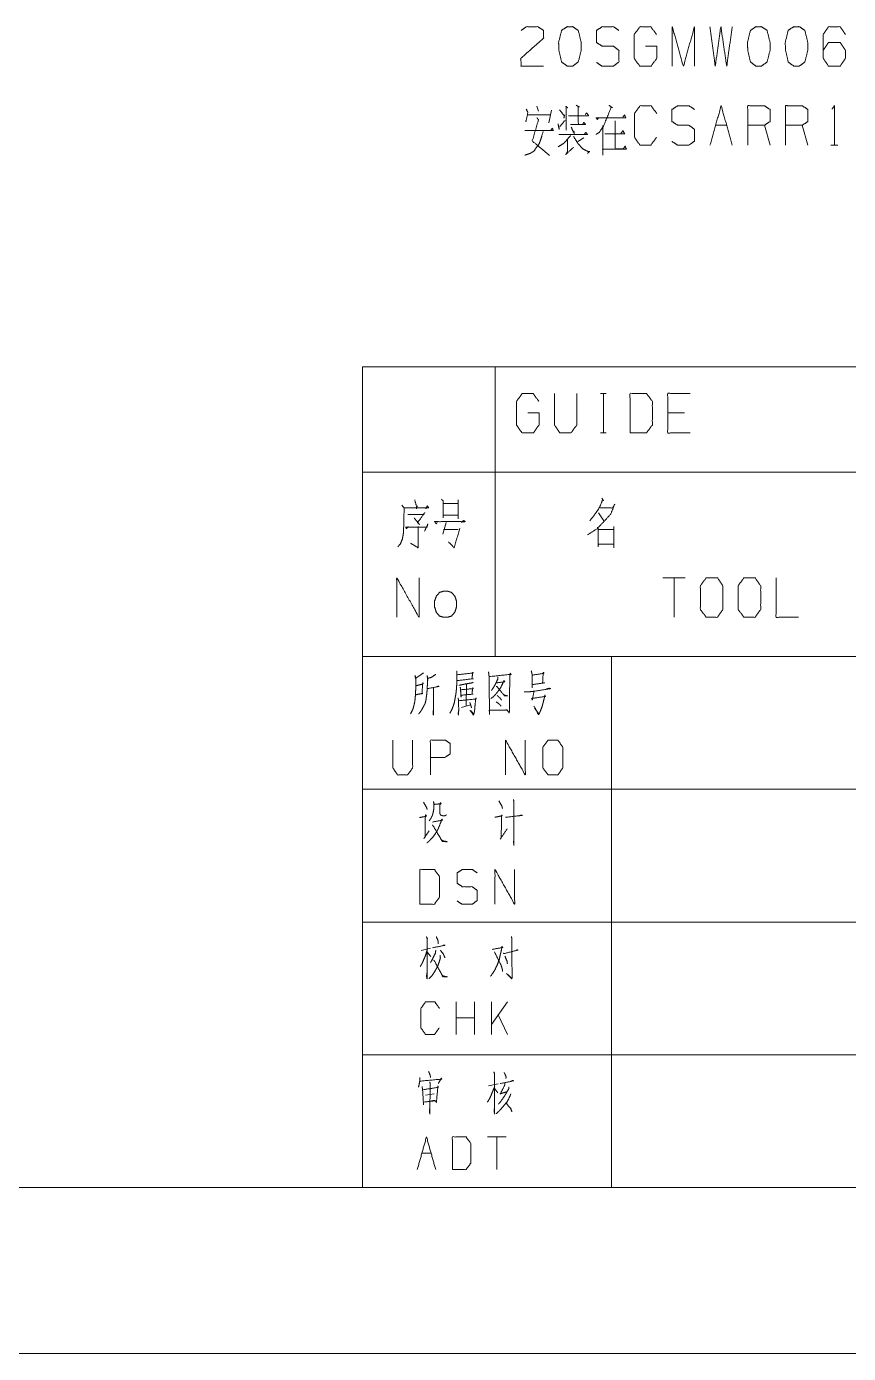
# Model space of a CAD drawing. Header units: millimetres. Extents: x 0 to 841, y 0 to 594.
# Drawn here: x 630.8 to 680.3, y 0 to 80 of the extents above; entities that cross this region are included whole.
import ezdxf

# ---------------------------------------------------------------- set-up
doc = ezdxf.new("R2010")
doc.units = ezdxf.units.MM
doc.layers.add('101', color=7, linetype='Continuous', true_color=0xffffff)

msp = doc.modelspace()

# ---------------------------------------------------------------- linework, layer by layer
at = {"layer": '101', "color": 72, "linetype": 'Continuous', "lineweight": 18}
for p, q in [((661.501, 75.164), (661.607, 74.864)), ((660.936, 74.639), (662.314, 74.639)), ((662.403, 74.914), (662.226, 74.164)), ((672.283, 74.014), (672.954, 74.014)), ((675.567, 72.814), (675.231, 74.014)), ((677.843, 72.814), (677.507, 74.014)), ((664.343, 73.264), (663.972, 73.039)), ((679.236, 72.814), (679.66, 72.814)), ((651, 59.463), (659, 59.463)), ((651, 59.463), (651, 53.113)), ((659, 59.463), (699, 59.463)), ((659, 59.463), (659, 53.113)), ((665.347, 57.85), (665.683, 57.85)), ((665.524, 57.85), (665.524, 55.475)), ((670.413, 56.675), (669.405, 56.675)), ((665.347, 55.475), (665.683, 55.475)), ((651, 53.113), (659, 53.113)), ((651, 53.113), (651, 42)), ((659, 53.113), (659, 42)), ((659, 53.113), (699, 53.113)), ((655.84, 51.225), (656.759, 51.225)), ((656.776, 51.45), (656.776, 50.3)), ((655.84, 50.525), (656.759, 50.525)), ((665.231, 50.65), (665.549, 50.175)), ((656.052, 50.075), (655.84, 49.375)), ((655.893, 49.65), (656.776, 49.65)), ((670.449, 46.737), (669.106, 46.737)), ((669.778, 46.737), (669.778, 44.363)), ((651, 42), (659, 42)), ((659, 42), (699, 42)), ((657.271, 40.327), (657.255, 39.024)), ((656.974, 38.936), (657.52, 39.091)), ((655.095, 24.429), (654.539, 24.285)), ((654.905, 24.181), (655.11, 23.912)), ((656.646, 19.223), (656.646, 21.19)), ((657.758, 19.223), (657.758, 21.19)), ((658.767, 19.223), (658.767, 21.19)), ((659.733, 21.19), (658.767, 19.824)), ((657.758, 20.217), (656.646, 20.217)), ((659.733, 19.223), (659.177, 20.403)), ((659.174, 16.244), (658.603, 16.119)), ((654.799, 15.561), (655.326, 15.643)), ((658.969, 15.954), (659.159, 15.705)), ((659.657, 13.046), (658.545, 13.046)), ((659.101, 13.046), (659.101, 11.079)), ((654.58, 12.073), (655.136, 12.073))]:
    msp.add_line(p, q, dxfattribs=at)
at = {"layer": '101', "color": 133, "linetype": 'Continuous', "lineweight": 18}
for p, q in [((651, 42), (651, 10)), ((651, 42), (831, 42)), ((666, 42), (666, 10)), ((651, 34), (831, 34)), ((651, 26), (701, 26)), ((651, 18), (701, 18)), ((25, 10), (831, 10)), ((651, 10), (831, 10)), ((0, 0), (841, 0))]:
    msp.add_line(p, q, dxfattribs=at)
at = {"layer": '101', "color": 72, "linetype": 'Continuous', "lineweight": 18}
for points, knots in [([(678.776, 78.527), (679.094, 79.002), (679.784, 79.002), (680.12, 78.527), (680.12, 78.052), (679.784, 77.577), (679.094, 77.577), (678.776, 78.052), (678.776, 79.477), (679.094, 79.952), (679.784, 79.952), (680.12, 79.477)], [0, 0, 0.076961, 0.169758, 0.248073, 0.312018, 0.390333, 0.483131, 0.560092, 0.751927, 0.828888, 0.921685, 1, 1]), ([(660.565, 79.727), (660.883, 79.952), (661.572, 79.952), (661.908, 79.727), (661.908, 79.252), (660.547, 78.052), (660.565, 77.577), (661.908, 77.577)], [0, 0, 0.069688, 0.192979, 0.265274, 0.350226, 0.674741, 0.759754, 1, 1]), ([(663.672, 77.577), (664.008, 77.827), (664.184, 78.527), (664.184, 79.002), (664.008, 79.727), (663.672, 79.952), (663.336, 79.952), (663, 79.727), (662.823, 79.002), (662.841, 78.527), (663, 77.827), (663.336, 77.577), (663.672, 77.577)], [0, 0, 0.067524, 0.183969, 0.260581, 0.38094, 0.446136, 0.500306, 0.565502, 0.68586, 0.762525, 0.878306, 0.94583, 1, 1]), ([(665.1, 77.802), (665.436, 77.577), (666.125, 77.577), (666.461, 77.827), (666.461, 78.527), (666.125, 78.777), (665.453, 78.777), (665.1, 79.002), (665.1, 79.727), (665.453, 79.952), (666.125, 79.952), (666.461, 79.727)], [0, 0, 0.06804, 0.184057, 0.25452, 0.372335, 0.442797, 0.555844, 0.626371, 0.748393, 0.81892, 0.931967, 1, 1]), ([(668.066, 78.777), (668.737, 78.777), (668.737, 78.052), (668.401, 77.577), (667.712, 77.577), (667.376, 78.052), (667.376, 79.477), (667.73, 79.952), (668.384, 79.952), (668.72, 79.477)], [0, 0, 0.103298, 0.214798, 0.304266, 0.410279, 0.499743, 0.718897, 0.809959, 0.910536, 1, 1]), ([(669.67, 77.577), (669.67, 79.952), (670.342, 77.577), (671.014, 79.952), (671.014, 77.577)], [0, 0, 0.245192, 0.500001, 0.754808, 1, 1]), ([(671.947, 79.952), (672.265, 77.577), (672.601, 79.952), (672.954, 77.577), (673.29, 79.952)], [0, 0, 0.249745, 0.499742, 0.750003, 1, 1]), ([(675.054, 77.577), (675.39, 77.827), (675.567, 78.527), (675.567, 79.002), (675.39, 79.727), (675.054, 79.952), (674.718, 79.952), (674.382, 79.727), (674.206, 79.002), (674.223, 78.527), (674.382, 77.827), (674.718, 77.577), (675.054, 77.577)], [0, 0, 0.067524, 0.183969, 0.260581, 0.38094, 0.446136, 0.500306, 0.565502, 0.68586, 0.762525, 0.878306, 0.94583, 1, 1]), ([(677.331, 77.577), (677.666, 77.827), (677.843, 78.527), (677.843, 79.002), (677.666, 79.727), (677.331, 79.952), (676.995, 79.952), (676.659, 79.727), (676.482, 79.002), (676.5, 78.527), (676.659, 77.827), (676.995, 77.577), (677.331, 77.577)], [0, 0, 0.067529, 0.183975, 0.260587, 0.380945, 0.446147, 0.50031, 0.565507, 0.685866, 0.762532, 0.878313, 0.945837, 1, 1]), ([(663.248, 75.164), (663.371, 75.064), (663.283, 75.139), (663.283, 73.714)], [0, 0, 0.093582, 0.161769, 1, 1]), ([(663.884, 75.214), (664.078, 75.114), (664.008, 75.139), (664.008, 74.064), (663.53, 74.064), (664.449, 74.064), (664.343, 74.189), (664.255, 74.039)], [0, 0, 0.070461, 0.094625, 0.441068, 0.594871, 0.891071, 0.943897, 1, 1]), ([(665.86, 75.214), (666.072, 75.064), (666.001, 75.114), (665.542, 73.989), (665.365, 73.714), (665.277, 73.589), (665.082, 73.464)], [0, 0, 0.114297, 0.152396, 0.687103, 0.830936, 0.898297, 1, 1]), ([(668.72, 73.289), (668.384, 72.814), (667.73, 72.814), (667.394, 73.289), (667.394, 74.714), (667.73, 75.189), (668.401, 75.189), (668.737, 74.714)], [0, 0, 0.114568, 0.243367, 0.357936, 0.638585, 0.753152, 0.885428, 1, 1]), ([(669.653, 73.039), (669.989, 72.814), (670.678, 72.814), (671.014, 73.064), (671.014, 73.764), (670.678, 74.014), (670.006, 74.014), (669.653, 74.239), (669.653, 74.964), (670.006, 75.189), (670.678, 75.189), (671.014, 74.964)], [0, 0, 0.068035, 0.184055, 0.254518, 0.372336, 0.442799, 0.555848, 0.62637, 0.748395, 0.818917, 0.931965, 1, 1]), ([(671.947, 72.814), (672.619, 75.189), (673.29, 72.814)], [0, 0, 0.499999, 1, 1]), ([(674.223, 72.814), (674.223, 75.189), (675.231, 75.189), (675.567, 74.964), (675.567, 74.239), (675.231, 74.014), (674.223, 74.014)], [0, 0, 0.400952, 0.571037, 0.639278, 0.761674, 0.829915, 1, 1]), ([(676.5, 72.814), (676.5, 75.189), (677.507, 75.189), (677.843, 74.964), (677.843, 74.239), (677.507, 74.014), (676.5, 74.014)], [0, 0, 0.400952, 0.571037, 0.639278, 0.761674, 0.829915, 1, 1]), ([(679.307, 74.989), (679.448, 75.189), (679.448, 72.814)], [0, 0, 0.093486, 1, 1]), ([(660.865, 74.989), (660.971, 74.789), (660.847, 74.214)], [0, 0, 0.277919, 1, 1]), ([(661.519, 74.464), (661.607, 74.339), (661.236, 73.064), (662.279, 72.189)], [0, 0, 0.053862, 0.521064, 1, 1]), ([(662.876, 74.939), (663.177, 74.564), (663.177, 74.639), (663.141, 74.439)], [0, 0, 0.633433, 0.73229, 1, 1]), ([(663.424, 74.589), (664.626, 74.589), (664.52, 74.764), (664.432, 74.664)], [0, 0, 0.780466, 0.913336, 1, 1]), ([(665.241, 74.464), (665.153, 74.364), (665.082, 74.464), (666.867, 74.464), (666.797, 74.639), (666.691, 74.514)], [0, 0, 0.055755, 0.106915, 0.852675, 0.931522, 1, 1]), ([(660.777, 73.689), (662.509, 73.689), (662.438, 73.839), (662.332, 73.689)], [0, 0, 0.832096, 0.911755, 1, 1]), ([(661.89, 73.639), (661.749, 73.164), (661.643, 72.889), (661.342, 72.464), (661.112, 72.314), (660.777, 72.214)], [0, 0, 0.256036, 0.408305, 0.677201, 0.818982, 1, 1]), ([(662.788, 74.089), (662.859, 73.764), (662.841, 73.864), (663.212, 74.314)], [0, 0, 0.32688, 0.426686, 1, 1]), ([(662.841, 73.464), (664.555, 73.464), (664.467, 73.589), (664.379, 73.489)], [0, 0, 0.856798, 0.933304, 1, 1]), ([(663.583, 73.889), (663.725, 73.589), (663.76, 73.639), (663.76, 73.489)], [0, 0, 0.610903, 0.723696, 1, 1]), ([(665.489, 73.989), (665.489, 72.214), (665.489, 72.564), (666.903, 72.564), (666.832, 72.764), (666.726, 72.589), (666.231, 72.589), (666.231, 74.289), (666.231, 73.489), (665.612, 73.489), (666.797, 73.489), (666.708, 73.689), (666.584, 73.539)], [0, 0, 0.193639, 0.231821, 0.386076, 0.409218, 0.43154, 0.485529, 0.670986, 0.758259, 0.825746, 0.954935, 0.978787, 1, 1]), ([(663.548, 73.389), (663.265, 73.064), (663.124, 72.914), (662.788, 72.714)], [0, 0, 0.419167, 0.619717, 1, 1]), ([(663.354, 73.139), (663.354, 72.414), (663.248, 72.239), (663.725, 72.689)], [0, 0, 0.457259, 0.586315, 1, 1]), ([(663.725, 73.339), (663.972, 72.939), (664.273, 72.589), (664.626, 72.414), (664.697, 72.439), (664.555, 72.314)], [0, 0, 0.295864, 0.586014, 0.834128, 0.881293, 1, 1]), ([(660.971, 56.675), (661.642, 56.675), (661.642, 55.95), (661.307, 55.475), (660.617, 55.475), (660.281, 55.95), (660.281, 57.375), (660.635, 57.85), (661.289, 57.85), (661.625, 57.375)], [0, 0, 0.103298, 0.214798, 0.304266, 0.410278, 0.499742, 0.718897, 0.809959, 0.910536, 1, 1]), ([(662.576, 57.85), (662.576, 55.95), (662.894, 55.475), (663.565, 55.475), (663.919, 55.95), (663.919, 57.85)], [0, 0, 0.337152, 0.4386, 0.55778, 0.662848, 1, 1]), ([(667.129, 55.475), (668.118, 55.475), (668.472, 55.95), (668.472, 57.375), (668.118, 57.85), (667.129, 57.85), (667.129, 55.475)], [0, 0, 0.142139, 0.227162, 0.43179, 0.516813, 0.658952, 1, 1]), ([(670.748, 55.475), (669.405, 55.475), (669.405, 57.85), (670.748, 57.85)], [0, 0, 0.26539, 0.73461, 1, 1]), ([(654.147, 51.45), (654.27, 51), (654.306, 51.075), (654.253, 50.9)], [0, 0, 0.637154, 0.750351, 1, 1]), ([(655.769, 51.475), (655.857, 51.375), (655.857, 50.35)], [0, 0, 0.115207, 1, 1]), ([(665.32, 50.95), (666.08, 50.95), (666.203, 51.175), (665.974, 50.6), (665.549, 50.125), (665.143, 49.7), (664.56, 49.325)], [0, 0, 0.213825, 0.286067, 0.460277, 0.639448, 0.804909, 1, 1]), ([(665.426, 51.55), (665.532, 51.375), (665.479, 51.45), (665.284, 50.975), (665.055, 50.625), (664.701, 50.175)], [0, 0, 0.113647, 0.164663, 0.449692, 0.682207, 1, 1]), ([(653.369, 51.125), (653.51, 50.95), (653.475, 49.45), (653.404, 49.075), (653.28, 48.775), (653.121, 48.6)], [0, 0, 0.084324, 0.646703, 0.789734, 0.911367, 1, 1]), ([(653.528, 50.95), (654.995, 50.95), (654.907, 51.075), (654.818, 50.9)], [0, 0, 0.807756, 0.89205, 1, 1]), ([(653.74, 50.55), (654.659, 50.55), (654.765, 50.675), (654.323, 50.075), (654.429, 49.95), (654.111, 50.35)], [0, 0, 0.367174, 0.432656, 0.730333, 0.795825, 1, 1]), ([(653.758, 49.825), (653.652, 49.7), (653.599, 49.8), (654.889, 49.8), (654.942, 50), (654.747, 49.55)], [0, 0, 0.072386, 0.122372, 0.692159, 0.783527, 1, 1]), ([(654.359, 49.825), (654.359, 48.55), (653.899, 48.825)], [0, 0, 0.704208, 1, 1]), ([(655.504, 50.075), (655.451, 50), (655.345, 50.125), (657.201, 50.125), (657.095, 50.2), (656.971, 50.075)], [0, 0, 0.03799, 0.105799, 0.873513, 0.927241, 1, 1]), ([(656.865, 49.725), (656.529, 48.55), (656.193, 48.9)], [0, 0, 0.715851, 1, 1]), ([(665.161, 49.8), (665.214, 49.725), (665.214, 48.6), (665.214, 48.775), (666.15, 48.775), (666.15, 48.55), (666.15, 49.825), (666.15, 49.65), (665.249, 49.65)], [0, 0, 0.018727, 0.24808, 0.283758, 0.474741, 0.520612, 0.780546, 0.816223, 1, 1]), ([(653.068, 44.363), (653.068, 46.737), (654.412, 44.363), (654.412, 46.737)], [0, 0, 0.317574, 0.682426, 1, 1]), ([(671.718, 44.363), (672.39, 44.363), (672.726, 44.838), (672.726, 46.263), (672.39, 46.737), (671.718, 46.737), (671.365, 46.263), (671.365, 44.838), (671.718, 44.363)], [0, 0, 0.102686, 0.19162, 0.409477, 0.498411, 0.601098, 0.69162, 0.909477, 1, 1]), ([(673.995, 44.363), (674.666, 44.363), (675.002, 44.838), (675.002, 46.263), (674.666, 46.737), (673.995, 46.737), (673.641, 46.263), (673.641, 44.838), (673.995, 44.363)], [0, 0, 0.10268, 0.191619, 0.409477, 0.498415, 0.601096, 0.691619, 0.909477, 1, 1]), ([(675.935, 46.737), (675.935, 44.363), (677.279, 44.363)], [0, 0, 0.638733, 1, 1]), ([(655.451, 44.663), (655.645, 44.438), (655.893, 44.363), (656.123, 44.363), (656.37, 44.438), (656.564, 44.663), (656.67, 44.988), (656.67, 45.338), (656.564, 45.638), (656.37, 45.862), (656.123, 45.938), (655.893, 45.938), (655.645, 45.862), (655.451, 45.638), (655.345, 45.338), (655.345, 44.988), (655.451, 44.663)], [0, 0, 0.063224, 0.118194, 0.167047, 0.222025, 0.285249, 0.357934, 0.432349, 0.5, 0.563224, 0.618202, 0.667055, 0.722025, 0.78525, 0.8529, 0.927315, 1, 1]), ([(654.68, 41.011), (654.617, 40.967), (654.196, 40.68), (654.165, 40.857), (654.212, 40.68), (654.212, 40.106), (654.196, 39.753), (654.18, 39.51), (654.149, 39.267), (654.102, 39.046), (654.04, 38.826), (653.962, 38.671), (653.899, 38.539)], [0, 0, 0.024368, 0.186804, 0.243943, 0.302156, 0.485025, 0.59767, 0.675198, 0.753202, 0.825102, 0.898193, 0.953349, 1, 1]), ([(655.414, 40.923), (655.164, 40.747), (654.93, 40.68), (654.898, 40.857), (654.93, 40.592), (654.914, 40.327), (654.898, 40.04), (654.883, 39.797), (654.852, 39.576), (654.82, 39.333), (654.773, 39.157), (654.695, 39.024), (654.617, 38.87), (654.539, 38.737), (654.461, 38.627), (654.383, 38.539)], [0, 0, 0.096323, 0.172941, 0.229419, 0.313419, 0.396988, 0.487497, 0.564125, 0.634338, 0.711439, 0.768977, 0.817389, 0.871907, 0.92032, 0.962889, 1, 1]), ([(656.677, 41.122), (656.693, 40.923), (656.693, 40.57), (656.677, 40.239), (656.662, 40.018), (656.631, 39.731), (656.584, 39.488), (656.537, 39.223), (656.474, 39.024), (656.396, 38.826), (656.272, 38.583)], [0, 0, 0.076502, 0.212087, 0.339339, 0.424292, 0.535104, 0.630036, 0.733299, 0.813245, 0.895184, 1, 1]), ([(656.724, 40.901), (657.692, 41.011), (657.645, 41.056), (657.598, 40.658), (657.677, 40.658), (656.709, 40.548)], [0, 0, 0.391072, 0.416916, 0.577577, 0.608912, 1, 1]), ([(658.597, 41.078), (658.628, 40.791), (658.659, 38.516), (658.644, 38.759), (659.752, 38.759), (659.674, 38.781), (659.518, 38.759)], [0, 0, 0.069513, 0.617086, 0.67568, 0.942516, 0.962044, 1, 1]), ([(658.644, 40.791), (659.955, 40.923), (659.908, 40.989), (659.877, 40.791), (659.861, 38.803), (659.846, 38.583), (659.736, 38.759)], [0, 0, 0.328132, 0.348331, 0.398412, 0.893175, 0.948283, 1, 1]), ([(661.172, 41.144), (661.235, 40.879), (661.235, 40.106), (661.235, 40.305), (661.984, 40.415), (661.859, 40.415), (661.89, 40.967), (661.906, 41.056), (661.937, 40.989), (661.828, 40.967), (661.235, 40.879)], [0, 0, 0.076614, 0.294118, 0.350048, 0.563216, 0.598355, 0.753962, 0.779204, 0.799818, 0.831203, 1, 1]), ([(654.243, 39.687), (654.274, 39.709), (654.633, 39.775), (654.586, 39.753), (654.633, 40.437), (654.664, 40.349), (654.227, 40.239)], [0, 0, 0.022681, 0.239272, 0.269991, 0.67699, 0.732558, 1, 1]), ([(654.914, 40.062), (655.616, 40.195), (655.57, 40.217), (655.492, 40.172)], [0, 0, 0.834801, 0.895274, 1, 1]), ([(655.273, 40.106), (655.273, 38.472), (655.257, 38.583), (655.273, 38.759)], [0, 0, 0.849783, 0.907772, 1, 1]), ([(657.677, 40.459), (657.63, 40.415), (657.239, 40.349), (657.021, 40.305), (656.818, 40.261)], [0, 0, 0.072258, 0.516577, 0.766872, 1, 1]), ([(656.896, 40.15), (656.912, 39.996), (656.943, 39.554), (656.927, 39.665), (657.661, 39.731), (657.598, 39.731), (657.645, 40.128), (657.677, 40.062), (656.912, 39.996)], [0, 0, 0.056493, 0.217483, 0.258029, 0.525921, 0.548622, 0.694151, 0.720787, 1, 1]), ([(659.081, 40.437), (659.143, 40.415), (659.58, 40.482), (659.534, 40.548), (659.331, 40.128), (659.175, 39.907), (659.034, 39.731), (658.894, 39.576), (658.737, 39.466)], [0, 0, 0.033928, 0.260453, 0.30201, 0.540801, 0.679357, 0.795012, 0.902031, 1, 1]), ([(659.159, 40.769), (659.159, 40.658), (659.018, 40.327), (658.847, 40.062), (658.769, 39.952)], [0, 0, 0.119857, 0.510428, 0.853217, 1, 1]), ([(659.05, 40.195), (659.096, 40.195), (659.58, 39.62), (659.752, 39.62), (659.58, 39.665), (659.502, 39.709)], [0, 0, 0.037884, 0.645152, 0.78405, 0.927467, 1, 1]), ([(660.751, 39.863), (660.954, 39.863), (661.359, 39.907), (662.359, 40.062), (662.249, 40.084), (662.093, 40.04)], [0, 0, 0.107045, 0.322378, 0.855631, 0.914429, 1, 1]), ([(656.771, 39.51), (656.787, 39.311), (656.802, 38.803), (656.787, 38.472), (656.771, 38.561), (656.802, 38.781)], [0, 0, 0.147471, 0.523365, 0.76867, 0.835022, 1, 1]), ([(656.802, 39.333), (657.864, 39.444), (657.833, 39.51), (657.817, 39.4), (657.77, 38.892), (657.755, 38.693), (657.692, 38.472), (657.489, 38.759), (657.708, 38.539)], [0, 0, 0.37408, 0.399746, 0.438828, 0.617586, 0.687454, 0.767884, 0.891101, 1, 1]), ([(657.474, 39.223), (657.536, 39.046), (657.567, 38.914)], [0, 0, 0.579206, 1, 1]), ([(659.065, 39.267), (659.268, 39.113), (659.362, 39.002)], [0, 0, 0.637922, 1, 1]), ([(659.128, 39.643), (659.299, 39.488), (659.377, 39.378)], [0, 0, 0.630834, 1, 1]), ([(661.344, 39.907), (661.235, 39.378), (661.203, 39.466), (662.031, 39.598), (661.984, 39.687), (661.984, 39.598), (661.89, 39.223), (661.828, 38.98), (661.75, 38.781), (661.687, 38.627), (661.64, 38.516), (661.609, 38.494), (661.328, 39.002), (661.625, 38.539)], [0, 0, 0.136368, 0.159976, 0.371153, 0.396349, 0.418608, 0.516109, 0.579315, 0.633123, 0.675134, 0.705359, 0.714995, 0.861272, 1, 1]), ([(652.835, 36.96), (652.835, 35.282), (653.116, 34.862), (653.709, 34.862), (654.022, 35.282), (654.022, 36.96)], [0, 0, 0.33715, 0.438599, 0.557782, 0.66285, 1, 1]), ([(655.098, 34.862), (655.098, 36.96), (655.988, 36.96), (656.285, 36.761), (656.285, 36.121), (655.972, 35.922), (655.098, 35.922)], [0, 0, 0.401145, 0.571315, 0.639588, 0.762043, 0.832818, 1, 1]), ([(659.624, 34.862), (659.624, 36.96), (660.81, 34.862), (660.81, 36.96)], [0, 0, 0.317575, 0.682425, 1, 1]), ([(662.184, 34.862), (662.777, 34.862), (663.073, 35.282), (663.073, 36.54), (662.777, 36.96), (662.184, 36.96), (661.871, 36.54), (661.871, 35.282), (662.184, 34.862)], [0, 0, 0.102685, 0.191619, 0.409478, 0.498412, 0.601096, 0.691619, 0.909477, 1, 1]), ([(654.677, 33.219), (654.864, 32.91), (654.896, 32.777)], [0, 0, 0.726446, 1, 1]), ([(655.286, 33.263), (655.302, 33.064), (655.302, 32.843), (655.27, 32.645), (655.224, 32.446), (655.161, 32.313), (655.099, 32.203), (655.021, 32.093)], [0, 0, 0.161542, 0.340476, 0.503495, 0.668951, 0.787649, 0.890429, 1, 1]), ([(655.317, 33.086), (655.739, 33.13), (655.707, 33.197), (655.661, 33.02), (655.661, 32.865), (655.661, 32.578), (655.676, 32.512), (655.707, 32.446), (655.77, 32.424), (655.848, 32.402), (655.957, 32.402), (656.02, 32.424), (656.066, 32.468)], [0, 0, 0.256863, 0.301246, 0.41201, 0.505693, 0.679674, 0.720921, 0.765315, 0.805449, 0.854615, 0.920842, 0.961001, 1, 1]), ([(659.219, 33.307), (659.406, 32.976), (659.437, 32.843)], [0, 0, 0.736536, 1, 1]), ([(660.108, 33.373), (660.124, 33.219), (660.124, 30.635), (660.108, 30.812), (660.124, 31.033)], [0, 0, 0.049515, 0.872926, 0.929447, 1, 1]), ([(654.443, 32.291), (654.864, 32.38), (654.802, 32.468), (654.786, 32.291), (654.771, 31.121), (654.693, 31.033), (655.021, 31.497)], [0, 0, 0.167417, 0.209463, 0.278404, 0.733404, 0.779227, 1, 1]), ([(655.224, 32.026), (655.832, 32.137), (655.786, 32.203), (655.645, 31.806), (655.567, 31.629), (655.489, 31.474), (655.364, 31.276), (655.224, 31.099), (655.083, 30.945), (654.974, 30.834), (654.88, 30.768)], [0, 0, 0.254937, 0.288355, 0.46205, 0.541622, 0.612966, 0.709675, 0.802668, 0.888738, 0.952739, 1, 1]), ([(658.985, 32.313), (659.422, 32.402), (659.39, 32.446), (659.359, 31.077), (659.297, 30.989), (659.718, 31.607)], [0, 0, 0.16359, 0.18343, 0.685806, 0.725485, 1, 1]), ([(659.625, 32.313), (660.639, 32.424), (660.577, 32.446), (660.452, 32.402)], [0, 0, 0.837036, 0.891368, 1, 1]), ([(655.208, 31.828), (655.239, 31.828), (655.817, 30.856), (656.113, 30.834), (655.817, 30.9), (655.739, 30.989)], [0, 0, 0.016597, 0.617599, 0.775738, 0.937326, 1, 1]), ([(654.459, 27.069), (655.333, 27.069), (655.645, 27.489), (655.645, 28.748), (655.333, 29.167), (654.459, 29.167), (654.459, 27.069)], [0, 0, 0.142136, 0.227161, 0.43179, 0.516816, 0.658952, 1, 1]), ([(656.706, 27.268), (657.003, 27.069), (657.611, 27.069), (657.908, 27.29), (657.908, 27.909), (657.611, 28.129), (657.018, 28.129), (656.706, 28.328), (656.706, 28.968), (657.018, 29.167), (657.611, 29.167), (657.908, 28.968)], [0, 0, 0.068039, 0.184052, 0.25452, 0.372334, 0.442801, 0.555845, 0.62637, 0.748393, 0.818918, 0.931962, 1, 1]), ([(658.985, 27.069), (658.985, 29.167), (660.171, 27.069), (660.171, 29.167)], [0, 0, 0.317575, 0.682425, 1, 1]), ([(654.846, 25.113), (654.92, 24.988), (654.89, 25.03), (654.89, 22.587), (654.861, 22.732), (654.89, 22.939)], [0, 0, 0.048142, 0.065074, 0.880814, 0.930182, 1, 1]), ([(655.446, 25.113), (655.534, 24.926), (655.564, 24.802), (655.564, 24.678)], [0, 0, 0.449921, 0.72868, 1, 1]), ([(659.982, 25.133), (660.011, 24.906), (660.011, 23.332), (660.026, 22.815), (660.011, 22.608), (659.997, 22.566), (659.675, 22.898), (659.997, 22.608)], [0, 0, 0.066217, 0.519982, 0.669306, 0.729161, 0.741827, 0.875056, 1, 1]), ([(654.89, 24.285), (654.803, 23.995), (654.7, 23.746), (654.598, 23.519), (654.481, 23.312)], [0, 0, 0.28594, 0.539662, 0.775435, 1, 1]), ([(655.681, 23.995), (655.695, 23.829), (655.607, 23.539), (655.52, 23.312), (655.417, 23.125), (655.242, 22.836), (655.139, 22.711), (655.007, 22.587)], [0, 0, 0.103476, 0.291955, 0.443857, 0.576191, 0.787108, 0.887318, 1, 1]), ([(655.417, 24.305), (655.403, 24.14), (655.256, 23.85), (655.154, 23.643), (655.095, 23.56)], [0, 0, 0.201933, 0.596286, 0.876827, 1, 1]), ([(655.227, 24.45), (655.973, 24.595), (655.915, 24.616), (655.842, 24.574)], [0, 0, 0.838754, 0.907252, 1, 1]), ([(655.695, 24.305), (655.871, 24.078), (655.915, 23.974), (655.973, 23.85)], [0, 0, 0.535198, 0.744447, 1, 1]), ([(658.811, 24.347), (659.455, 24.471), (659.411, 24.533), (659.368, 24.285), (659.309, 24.036), (659.25, 23.767), (659.133, 23.436), (659.002, 23.167), (658.987, 23.125), (658.87, 22.939), (658.724, 22.732)], [0, 0, 0.244433, 0.272778, 0.366792, 0.461908, 0.564548, 0.695472, 0.807143, 0.823509, 0.905516, 1, 1]), ([(658.958, 24.202), (659.353, 23.394), (659.426, 23.167), (659.441, 23.022)], [0, 0, 0.700222, 0.886543, 1, 1]), ([(659.485, 24.119), (659.529, 24.098), (660.377, 24.305), (660.319, 24.326), (660.26, 24.285)], [0, 0, 0.045965, 0.873309, 0.932105, 1, 1]), ([(655.285, 23.705), (655.329, 23.664), (655.842, 22.711), (656.12, 22.691), (655.856, 22.753), (655.783, 22.836)], [0, 0, 0.033497, 0.633662, 0.788434, 0.938664, 1, 1]), ([(659.587, 23.933), (659.719, 23.622), (659.733, 23.477)], [0, 0, 0.698422, 1, 1]), ([(655.622, 19.617), (655.344, 19.223), (654.803, 19.223), (654.524, 19.617), (654.524, 20.797), (654.803, 21.19), (655.359, 21.19), (655.637, 20.797)], [0, 0, 0.114569, 0.243366, 0.357935, 0.638584, 0.753153, 0.885431, 1, 1]), ([(654.989, 16.989), (655.077, 16.782), (655.106, 16.637)], [0, 0, 0.60334, 1, 1]), ([(658.91, 16.968), (658.969, 16.865), (658.954, 16.885), (658.954, 14.443), (658.94, 14.629), (658.954, 14.836)], [0, 0, 0.039885, 0.048388, 0.86771, 0.930393, 1, 1]), ([(659.54, 16.927), (659.642, 16.72), (659.657, 16.637), (659.642, 16.575)], [0, 0, 0.609647, 0.831592, 1, 1]), ([(654.463, 16.637), (654.463, 16.451), (654.404, 16.161), (654.375, 16.057)], [0, 0, 0.316024, 0.817546, 1, 1]), ([(654.463, 16.409), (655.78, 16.533), (655.75, 16.596), (655.575, 16.264)], [0, 0, 0.74892, 0.787784, 1, 1]), ([(654.594, 16.078), (654.624, 15.892), (654.682, 14.981), (654.667, 15.147), (655.399, 15.229), (655.311, 15.25), (655.15, 15.209)], [0, 0, 0.083432, 0.487209, 0.560757, 0.88655, 0.926462, 1, 1]), ([(655.399, 15.229), (655.458, 15.126), (655.546, 16.119), (655.575, 16.037), (654.653, 15.892)], [0, 0, 0.055629, 0.522281, 0.563367, 1, 1]), ([(655.048, 16.347), (655.077, 16.306), (655.063, 14.422), (655.033, 14.608), (655.063, 14.836)], [0, 0, 0.021551, 0.822258, 0.902418, 1, 1]), ([(658.969, 16.099), (658.837, 15.768), (658.735, 15.519), (658.647, 15.333), (658.53, 15.147)], [0, 0, 0.339097, 0.594725, 0.790666, 1, 1]), ([(659.832, 16.057), (659.818, 15.954), (659.642, 15.643), (659.628, 15.623), (659.496, 15.416), (659.35, 15.209), (659.189, 15.022)], [0, 0, 0.084867, 0.37449, 0.395073, 0.594273, 0.800096, 1, 1]), ([(659.584, 16.285), (659.569, 16.161), (659.32, 15.664), (659.291, 15.643), (659.745, 15.788)], [0, 0, 0.104847, 0.570662, 0.600718, 1, 1]), ([(659.291, 16.264), (660.111, 16.43), (660.052, 16.451), (659.935, 16.389)], [0, 0, 0.811183, 0.871423, 1, 1]), ([(659.935, 15.643), (659.891, 15.498), (659.715, 15.167), (659.54, 14.96), (659.35, 14.733), (659.189, 14.567), (659.057, 14.443)], [0, 0, 0.100505, 0.349354, 0.529552, 0.726518, 0.879827, 1, 1]), ([(659.657, 15.084), (659.95, 14.733), (660.008, 14.567), (659.92, 14.774)], [0, 0, 0.533336, 0.737997, 1, 1]), ([(656.423, 11.079), (657.243, 11.079), (657.535, 11.472), (657.535, 12.652), (657.243, 13.046), (656.423, 13.046), (656.423, 11.079)], [0, 0, 0.142139, 0.227164, 0.431791, 0.516816, 0.658955, 1, 1])]:
    msp.add_open_spline(points, degree=1, knots=knots, dxfattribs=at)
msp.add_open_spline([(654.302, 11.079), (654.858, 13.046), (655.414, 11.079)], degree=1, dxfattribs=at)

doc.saveas('drawing.dxf')
